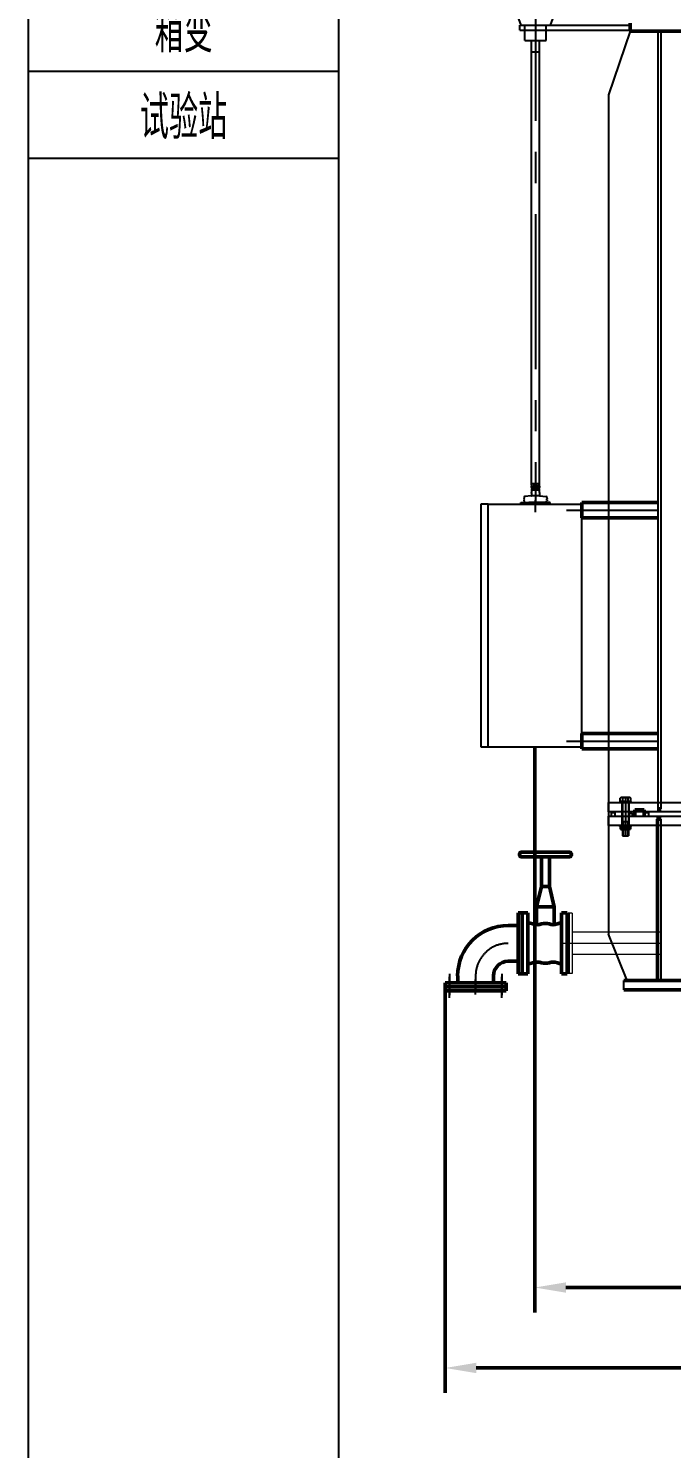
# Model space of a CAD drawing. Header units: millimetres. Extents: x -1000 to 22760, y -400 to 16400.
# Drawn here: x -1000 to 1073, y 7162 to 11739 of the extents above; entities that cross this region are included whole.
import ezdxf
from ezdxf.enums import TextEntityAlignment as Align

# ---------------------------------------------------------------- set-up
doc = ezdxf.new("R2010")
doc.units = ezdxf.units.MM
doc.header["$LTSCALE"] = 400
for name, pattern in [('ACAD_ISO02W100', [15, 12, -3]), ('CENTER', [2, 1.25, -0.25, 0.25, -0.25]), ('DASHED', [0.75, 0.5, -0.25]), ('EB_DASHDOT', [39, 30, -3, 3, -3])]:
    doc.linetypes.add(name, pattern=pattern)
for name, color, linetype, lineweight in [('0粗实线层', 7, 'Continuous', 50), ('1虚线层', 5, 'DASHED', 25), ('2中心线层', 1, 'CENTER', 25), ('4细实线层', 2, 'Continuous', 25), ('5文字层', 6, 'Continuous', 25), ('6标注层', 3, 'Continuous', 25), ('tablist', 3, 'Continuous', 25)]:
    doc.layers.add(name, color=color, linetype=linetype, lineweight=lineweight)
for name, color, linetype in [('1轮廓实线层', 7, 'Continuous'), ('2', 2, 'CENTER'), ('2细线层', 4, 'Continuous'), ('3中心线层', 1, 'CENTER'), ('4虚线层', 6, 'DASHED'), ('5剖面线层', 2, 'Continuous'), ('EbLayer1', 7, 'Continuous'), ('EbLayer2', 1, 'EB_DASHDOT'), ('EbLayer4', 7, 'Continuous'), ('图框层', 7, 'Continuous')]:
    doc.layers.add(name, color=color, linetype=linetype)
doc.styles.add('PC_TEXTSTYLE', font='txt.shx', dxfattribs={"width": 0.67, "bigfont": 'hztxt.shx'})
doc.styles.add('TH_GBDIM', font='txt.shx', dxfattribs={"width": 0.67, "bigfont": 'hztxt.shx'})
doc.dimstyles.new('TH_GBDIM', dxfattribs={"dimscale": 40, "dimtxt": 3.5, "dimasz": 2.5, "dimexe": 2, "dimexo": 0, "dimgap": 1.5, "dimtad": 0, "dimtoh": 1, "dimdec": 1, "dimdsep": 46, "dimtxsty": 'TH_GBDIM', "dimcen": 2.5, "dimclrd": 3, "dimclre": 3, "dimclrt": 6, "dimadec": 0, "dimazin": 2, "dimtfac": 0.714286, "dimtdec": 1, "dimtmove": 0, "dimatfit": 3, "dimfxl": 0, "dimtzin": 0, "dimlwd": -1, "dimlwe": -1, "dimarcsym": 0})
pattern_1 = [(45, (573.861, 9256.547), (-2.245064, 2.245064), [])]
pattern_2 = [(315, (573.861, 9158.6612), (-2.245064, -2.245064), [])]

# ---------------------------------------------------------------- blocks, each defined once
blk = doc.blocks.new('A$C1CDA59FF')
at = {"linetype": 'ByBlock', "lineweight": 0}
for p, q in [((-277.2, 217.4), (-290, 217.4)), ((-290, 217.4), (-290, 22.5)), ((-277.2, 217.4), (-277.2, 22.4)), ((-277.2, 22.4), (-290, 22.4))]:
    blk.add_line(p, q, dxfattribs=at)
blk.add_line((-290, 22.4), (-290, 217.4))
at = {"layer": '1虚线层', "color": 5, "lineweight": 0}
for p, q in [((10, 156), (-148, 156)), ((10, 84), (-126.6, 84))]:
    blk.add_line(p, q, dxfattribs=at)
at = {"layer": '2中心线层', "color": 1, "linetype": 'ACAD_ISO02W100', "lineweight": 0}
blk.add_line((-307.8, 120), (10, 120), dxfattribs=at)
at = {"layer": '4细实线层', "color": 0, "lineweight": 0}
for p, q in [((-148, 156), (-277.2, 156)), ((-126.6, 84), (-277.2, 84))]:
    blk.add_line(p, q, dxfattribs=at)
blk = doc.blocks.new('A$C75FE2F2D')
for p, q in [((-311.5, 695.1), (-178.5, 695.1)), ((-311.5, 695.1), (-311.5, 673.6)), ((-178.5, 695.1), (-178.5, 673.6)), ((-326, 673.6), (-326, 583.6)), ((-326, 673.6), (-311.5, 673.6)), ((-311.5, 673.6), (-311.5, 562.1)), ((-178.5, 673.6), (-178.5, 562.1)), ((-178.5, 673.6), (-164, 673.6)), ((-164, 673.6), (-164, 583.6)), ((-95, 638.6), (-164, 638.6)), ((-164, 618.6), (-164, 638.6)), ((-95, 618.6), (-164, 618.6)), ((-95, 618.6), (-95, 638.6)), ((-326, 583.6), (-311.5, 583.6)), ((-311.5, 562.1), (-292.5, 508.6)), ((-311.5, 560.6), (-178.5, 560.6)), ((-178.5, 562.1), (-197.5, 508.6)), ((-178.5, 583.6), (-164, 583.6)), ((-279, 460.1), (-279, 508.6)), ((-211, 460.1), (-211, 508.6)), ((-279, 460.1), (-211, 460.1)), ((-257.5, -972.4), (-257.5, 460.1)), ((-232.5, -972.4), (-232.5, 460.1)), ((-257.5, 423.6), (-232.5, 423.6)), ((-398, -1035.1), (-421, -1035.1)), ((-421, -1035.1), (-421, -1817.1)), ((-421, -1817.1), (-398, -1817.1))]:
    blk.add_line(p, q)
at = {"color": 0}
blk.add_line((-292.5, 508.6), (-197.5, 508.6), dxfattribs=at)
at = {"layer": '0粗实线层'}
for p, q in [((-96, -1029.1), (150, -1029.1)), ((-96, -1079.1), (-96, -1029.1)), ((-96, -1079.1), (150, -1079.1)), ((-96, -1773.1), (150, -1773.1)), ((-96, -1823.1), (-96, -1773.1)), ((-96, -1823.1), (150, -1823.1))]:
    blk.add_line(p, q, dxfattribs=at)
at = {"layer": '2', "color": 1}
for p, q in [((-145, -1054.1), (-59.1, -1054.1)), ((-145, -1798.1), (-59.1, -1798.1)), ((-145, -1798.1), (-59.1, -1798.1))]:
    blk.add_line(p, q, dxfattribs=at)
at = {"layer": '2中心线层', "color": 1}
blk.add_line((-245, 700.3), (-245, -967.5), dxfattribs=at)
at = {"layer": '2中心线层'}
for p, q in [((-364.5, 628.6), (-87.8, 628.6)), ((-96, -1054.1), (150, -1054.1)), ((-96, -1798.1), (150, -1798.1))]:
    blk.add_line(p, q, dxfattribs=at)
at = {"layer": '4细实线层', "color": 0}
for p, q in [((-398, -1817.1), (-398, -1035.1)), ((-398, -1035.1), (-96, -1035.1)), ((-96, -1817.1), (-96, -1035.1)), ((-398, -1817.1), (-96, -1817.1))]:
    blk.add_line(p, q, dxfattribs=at)
at = {"layer": '6标注层', "color": 0}
for p, q in [((-295, 508.6), (60, 508.6)), ((-295, 492.6), (-295, 508.6)), ((-295, 492.6), (60, 492.6))]:
    blk.add_line(p, q, dxfattribs=at)
at = {"layer": 'EbLayer1'}
for p, q in [((-258.1, -999), (-258.1, -1007.9)), ((-257.2, -985.3), (-232.8, -985.3)), ((-257.1, -988.5), (-232.9, -988.5)), ((-256.6, -967.5), (-233.4, -967.5)), ((-231.9, -999), (-231.9, -1007.9)), ((-292.2, -1029.5), (-258.1, -1029.5)), ((-292.2, -1034.4), (-292.2, -1029.5)), ((-286, -1029.5), (-266, -1029.5)), ((-282.2, -1023.7), (-280.9, -1023.7)), ((-280.9, -1029.5), (-280.9, -1023.7)), ((-258.4, -1007.9), (-279.3, -1010.2)), ((-204, -1029.5), (-266, -1029.5)), ((-258.4, -1007.9), (-258.1, -1007.9)), ((-231.9, -1007.9), (-231.6, -1007.9)), ((-231.6, -1007.9), (-210.7, -1010.2)), ((-207.8, -1023.7), (-209.1, -1023.7)), ((-209.1, -1029.5), (-209.1, -1023.7)), ((-197.8, -1029.5), (-209, -1029.5)), ((-197.8, -1034.4), (-197.8, -1029.5))]:
    blk.add_line(p, q, dxfattribs=at)
blk.add_circle((-245, -978), 6.3, dxfattribs=at)
for centre, radius, start, end in [((-257.1, -986.9), 1.57, 270, 268.2068), ((-291.2, -990.6), 34.1, 345.75, 3.5281), ((-214.8, -978), 43.1, 165.883, 189.8658), ((-232.9, -986.9), 1.57, 271.7462, 270), ((-275.2, -978), 43, 350.1696, 14.117), ((-198.8, -990.6), 34.1, 176.4719, 194.25), ((-280.5, -1017), 1.57, 178.9979, 243.6037), ((-280.5, -1020.8), 1.58, 114.4059, 179.0001), ((-281.4, -1018.9), 0.525, 294.4054, 63.5941), ((-208.6, -1018.9), 0.525, 116.4059, 245.5946), ((-209.5, -1017), 1.57, 296.3963, 1.0021), ((-209.5, -1020.8), 1.58, 0.9999, 65.5941)]:
    blk.add_arc(centre, radius, start, end, dxfattribs=at)
at = {"layer": 'EbLayer2', "linetype": 'EB_DASHDOT'}
for p, q in [((-260.8, -978), (-229.2, -978)), ((-245, -964.3), (-245, -1016.8)), ((-245, -1002.1), (-245, -1035.1)), ((-245, -1008.1), (-245, -1033.6)), ((-245, -1010.8), (-245, -1033.5)), ((-245, -1020.3), (-245, -1025)), ((-245, -1059.9), (-245, -1022.1))]:
    blk.add_line(p, q, dxfattribs=at)
at = {"layer": 'EbLayer4'}
for p, q in [((-282.1, -1020.8), (-282.2, -1023.7)), ((-282, -1013.1), (-282.1, -1017)), ((-231.9, -1007.9), (-258.1, -1007.9)), ((-208, -1013.1), (-207.9, -1017)), ((-207.9, -1020.8), (-207.8, -1023.7))]:
    blk.add_line(p, q, dxfattribs=at)
for centre, start, end in [((-279, -1013.2), 96.2825, 179), ((-211, -1013.2), 1, 83.7175)]:
    blk.add_arc(centre, 3, start, end, dxfattribs=at)
blk = doc.blocks.new('A$C691A36B3')
at = {"layer": '0粗实线层'}
for p, q in [((-146.3, 294), (6.3, 294)), ((-146.3, 278.5), (6.3, 278.5)), ((-82.8, 278.5), (-82.8, 183.4)), ((-57.2, 278.5), (-57.2, 183.4)), ((-82.8, 183.4), (-98.7, 118.2)), ((-82.8, 183.4), (-57.2, 183.4)), ((-57.2, 183.4), (-41.3, 118.2)), ((-157.6, -98), (-157.6, 98)), ((-145, 98), (-157.6, 98)), ((-145, -98), (-145, 98)), ((-145, 98), (-127.2, 98)), ((-145, -98), (-145, 98)), ((-127.2, -98), (-127.2, 98)), ((-98.7, 118.2), (-98.7, 60.4)), ((-98.7, 118.2), (-41.3, 118.2)), ((-41.3, 118.2), (-41.3, 60.4)), ((-17.8, -98), (-17.8, 98)), ((-17.8, 98), (0, 98)), ((0, -98), (0, 98)), ((-157.6, 57.8), (-190, 57.8)), ((-157.6, -57.7), (-190, -57.7)), ((-197, -127.4), (-393, -127.4)), ((-393, -140), (-393, -127.4)), ((-352.7, -127.4), (-352.7, -105)), ((-237.2, -127.4), (-237.2, -105)), ((-197, -140), (-197, -127.4)), ((-145, -98), (-157.6, -98)), ((-127.2, -98), (-145, -98)), ((0, -98), (-17.8, -98)), ((-197, -140), (-393, -140)), ((-393, -140), (-393, -152.6)), ((-197, -152.6), (-393, -152.6)), ((-197, -140), (-197, -152.6))]:
    blk.add_line(p, q, dxfattribs=at)
for centre, radius, start, end in [((-146.3, 286.3), 7.74, 90, 270), ((6.3, 286.3), 7.74, 270, 90), ((-190, -105), 162.8, 90, 180), ((-190, -105), 47.3, 90, 180)]:
    blk.add_arc(centre, radius, start, end, dxfattribs=at)
for points, knots in [([(-127.2, 66.4), (-116.3, 64.8), (-97.4, 55.5), (-78.3, 64.6), (-70, 64.1)], [0, 0, 0, 0, 33.020725, 58.090499, 58.090499, 58.090499, 58.090499]), ([(-17.8, 66.4), (-27.1, 65.1), (-44.1, 55.5), (-61.7, 64.6), (-70, 64.1)], [0, 0, 0, 0, 28.125671, 53.195445, 53.195445, 53.195445, 53.195445]), ([(-127.2, -66.4), (-116.3, -64.8), (-97.4, -55.5), (-78.3, -64.6), (-70, -64.1)], [0, 0, 0, 0, 33.020725, 58.090499, 58.090499, 58.090499, 58.090499]), ([(-17.8, -66.4), (-27.1, -65.1), (-44.1, -55.5), (-61.7, -64.6), (-70, -64.1)], [0, 0, 0, 0, 28.125671, 53.195445, 53.195445, 53.195445, 53.195445])]:
    blk.add_open_spline(points, degree=3, knots=knots, dxfattribs=at)
at = {"layer": '2中心线层'}
for p, q in [((-379, -98), (-379, -167.1)), ((-379, -175.1), (-379, -108.2)), ((-295, -105), (-295, -150.4)), ((-295, -164.7), (-295, -116.6)), ((-211, -98), (-211, -167.1)), ((-211, -175.1), (-211, -108.2))]:
    blk.add_line(p, q, dxfattribs=at)
blk.add_arc((-190, -105), 105, 90, 180, dxfattribs=at)
blk = doc.blocks.new('*D211')
at = {"layer": '0粗实线层', "color": 3}
for p, q in [((632, 9423.4), (632, 7601.5)), ((3949, 8817.2), (3949, 7601.5)), ((732, 7681.5), (2122.7, 7681.5)), ((3849, 7681.5), (2458.4, 7681.5))]:
    blk.add_line(p, q, dxfattribs=at)
for points in [[(732, 7698.2), (732, 7664.8), (632, 7681.5)], [(3849, 7698.2), (3849, 7664.8), (3949, 7681.5)]]:
    blk.add_solid(points, dxfattribs=at)
at = {"layer": 'Defpoints', "color": 0}
for p in [(632, 9423.4), (3949, 8817.2), (3949, 7681.5)]:
    blk.add_point(p, dxfattribs=at)
at = {"layer": '0粗实线层', "color": 6, "insert": (2290.5, 7681.5), "char_height": 140, "attachment_point": 5, "style": 'TH_GBDIM'}
blk.add_mtext('3317', dxfattribs=at)
blk = doc.blocks.new('*D212')
at = {"layer": '0粗实线层', "color": 3}
for p, q in [((7808, 13841.6), (7808, 7342.3)), ((20557.9, 12055.6), (21920.6, 12055.6)), ((21840.6, 11955.6), (21840.6, 10522.6)), ((21840.6, 8740.7), (21840.6, 10173.6)), ((343, 8644.3), (343, 7342.3)), ((19489.9, 8640.7), (21920.6, 8640.7)), ((443, 7422.3), (3812.1, 7422.3)), ((7708, 7422.3), (4179.9, 7422.3))]:
    blk.add_line(p, q, dxfattribs=at)
for points in [[(21823.9, 11955.6), (21857.2, 11955.6), (21840.6, 12055.6)], [(21823.9, 8740.7), (21857.2, 8740.7), (21840.6, 8640.7)], [(443, 7439), (443, 7405.6), (343, 7422.3)], [(7708, 7439), (7708, 7405.6), (7808, 7422.3)]]:
    blk.add_solid(points, dxfattribs=at)
at = {"layer": 'Defpoints', "color": 0}
for p in [(7808, 13841.6), (20557.9, 12055.6), (343, 8644.3), (19489.9, 8640.7), (21840.6, 8640.7), (7808, 7422.3)]:
    blk.add_point(p, dxfattribs=at)
at = {"layer": '0粗实线层', "color": 6, "insert": (21840.6, 10348.1), "char_height": 140, "attachment_point": 5, "rotation": 90, "style": 'TH_GBDIM'}
blk.add_mtext('3415', dxfattribs=at)
at = {"layer": '0粗实线层', "color": 6, "insert": (3996, 7422.3), "char_height": 140, "attachment_point": 5, "style": 'TH_GBDIM'}
blk.add_mtext('7465', dxfattribs=at)
blk = doc.blocks.new('PC_TYDH_BLOCK')
at = {"layer": 'tablist'}
for p, q in [((0, -110), (-25, -110)), ((0, -117), (-25, -117))]:
    blk.add_line(p, q, dxfattribs=at)
at = {"layer": '5文字层', "style": 'PC_TEXTSTYLE', "width": 0.67}
for s, p in [('箱变', (-12.5, -106.5)), ('试验站', (-12.5, -113.5))]:
    blk.add_text(s, height=3.5, dxfattribs=at).set_placement(p, align=Align.MIDDLE)
at = {"layer": '5文字层', "style": 'PC_TEXTSTYLE', "width": 1.815486}
blk.add_attdef('图样代号', text='', height=7, rotation=180, dxfattribs=at).set_placement((58.24, -2.4), (2.35, -2.4), align=Align.FIT)

msp = doc.modelspace()

# ---------------------------------------------------------------- hatches: boundary and pattern name
at = {"layer": '5剖面线层'}
h = msp.add_hatch(dxfattribs=at)
h.set_pattern_fill('ANSI31', color=256, style=0)
h.set_pattern_definition(pattern_1)
h.paths.add_polyline_path([(913.544, 9247.589), (906.294, 9247.589), (905.544, 9246.839), (905.544, 9244.589), (913.544, 9244.589)])
h = msp.add_hatch(dxfattribs=at)
h.set_pattern_fill('ANSI31', color=256, style=0)
h.set_pattern_definition(pattern_1)
h.paths.add_polyline_path([(942.544, 9246.839), (941.794, 9247.589), (934.544, 9247.589), (934.544, 9244.589), (942.544, 9244.589)])
h = msp.add_hatch(dxfattribs=at)
h.set_pattern_fill('ANSI31', color=256, style=0)
h.set_pattern_definition(pattern_2)
h.paths.add_polyline_path([(913.544, 9167.619), (906.294, 9167.619), (905.544, 9168.369), (905.544, 9170.619), (913.544, 9170.619)])
h = msp.add_hatch(dxfattribs=at)
h.set_pattern_fill('ANSI31', color=256, style=0)
h.set_pattern_definition(pattern_2)
h.paths.add_polyline_path([(942.544, 9168.369), (941.794, 9167.619), (934.544, 9167.619), (934.544, 9170.619), (942.544, 9170.619)])

# ---------------------------------------------------------------- linework, layer by layer
for p, q in [((939.031, 11730.658), (869.033, 11524.604)), ((1029.044, 9214.62), (1029.035, 11730.658)), ((869.033, 11524.604), (869.044, 8820.663)), ((906.294, 9247.589), (905.544, 9246.839)), ((905.544, 9246.839), (905.544, 9244.589)), ((913.544, 9247.589), (906.294, 9247.589)), ((913.544, 9244.589), (913.544, 9247.589)), ((934.544, 9247.589), (934.544, 9244.589)), ((941.794, 9247.589), (934.544, 9247.589)), ((942.544, 9246.839), (941.794, 9247.589)), ((942.544, 9244.589), (942.544, 9246.839)), ((869.042, 9244.589), (6419.035, 9244.607)), ((869.042, 9214.619), (869.042, 9244.589)), ((6419.035, 9214.619), (869.042, 9214.638)), ((869.042, 9170.619), (869.042, 9200.619)), ((869.042, 9200.619), (6419.035, 9200.619)), ((879.034, 9212.619), (891.034, 9212.619)), ((879.034, 9200.619), (879.034, 9212.619)), ((891.034, 9200.619), (891.034, 9212.619)), ((905.544, 9244.589), (913.544, 9244.589)), ((934.544, 9244.589), (942.544, 9244.589)), ((937.034, 9210.619), (947.034, 9210.619)), ((937.034, 9200.619), (937.034, 9210.619)), ((947.034, 9200.619), (947.034, 9210.619)), ((987.034, 9212.619), (999.034, 9212.619)), ((987.034, 9200.619), (987.034, 9212.619)), ((999.034, 9200.619), (999.034, 9212.619)), ((1027.034, 9170.619), (1027.034, 9200.619)), ((6419.035, 9170.619), (869.042, 9170.619)), ((905.544, 9170.619), (913.544, 9170.619)), ((905.544, 9168.369), (905.544, 9170.619)), ((906.294, 9167.619), (905.544, 9168.369)), ((913.544, 9167.619), (906.294, 9167.619)), ((907.569, 9158.369), (907.569, 9166.869)), ((911.688, 9167.619), (936.4, 9167.619)), ((936.4, 9157.619), (911.688, 9157.619)), ((913.544, 9170.619), (913.544, 9167.619)), ((915.807, 9166.869), (915.807, 9158.369)), ((932.282, 9166.869), (932.282, 9158.369)), ((934.544, 9170.619), (942.544, 9170.619)), ((934.544, 9167.619), (934.544, 9170.619)), ((941.794, 9167.619), (934.544, 9167.619)), ((939.144, 9166.619), (939.144, 9164.119)), ((940.519, 9166.869), (940.519, 9158.369)), ((942.544, 9168.369), (941.794, 9167.619)), ((942.544, 9170.619), (942.544, 9168.369)), ((929.045, 8670.692), (869.045, 8820.692)), ((919.045, 8640.662), (919.045, 8670.696)), ((919.045, 8640.665), (919.045, 8670.665))]:
    msp.add_line(p, q)
at = {"color": 6}
for p, q in [((1039.042, 9224.62), (1039.035, 11730.658)), ((1039.044, 8670.662), (1039.042, 9190.619))]:
    msp.add_line(p, q, dxfattribs=at)
at = {"color": 5}
for p, q in [((912.044, 9246.589), (912.044, 9168.619)), ((936.044, 9168.619), (936.044, 9246.589))]:
    msp.add_line(p, q, dxfattribs=at)
at = {"color": 1}
msp.add_line((924.044, 9263.267), (924.044, 9244.558), dxfattribs=at)
for centre, radius, start, end in [((911.688, 9155.935), 11.684, 69.359704, 110.640296), ((911.688, 9169.304), 11.684, 249.359704, 290.640296), ((924.044, 9122.007), 45.613, 79.595464, 100.404536), ((924.044, 9203.232), 45.613, 259.595464, 280.404536), ((936.4, 9155.935), 11.684, 69.359704, 110.640296), ((936.4, 9169.304), 11.684, 249.359704, 290.640296)]:
    msp.add_arc(centre, radius, start, end)
at = {"layer": '0粗实线层'}
for p, q in [((939.031, 11730.658), (939.031, 11755.628)), ((939.031, 11730.658), (6349.044, 11730.658)), ((984.034, 9220.651), (954.034, 9220.651)), ((954.034, 9220.651), (954.034, 9200.651)), ((984.034, 9200.651), (984.034, 9220.651)), ((1027.042, 9190.619), (1027.042, 8670.662)), ((6369.035, 8670.662), (919.045, 8670.662)), ((6369.035, 8640.662), (919.045, 8640.662))]:
    msp.add_line(p, q, dxfattribs=at)
at = {"layer": '0粗实线层', "color": 4}
for p, q in [((1029.042, 9224.62), (1039.042, 9224.62)), ((1027.042, 9190.619), (1039.042, 9190.619))]:
    msp.add_line(p, q, dxfattribs=at)
at = {"layer": '1轮廓实线层'}
for p, q in [((906.294, 9247.589), (905.544, 9246.839)), ((905.544, 9246.839), (905.544, 9244.589)), ((924.044, 9247.589), (906.294, 9247.589)), ((907.279, 9247.589), (907.279, 9258.214)), ((907.279, 9247.589), (940.809, 9247.589)), ((924.044, 9260.089), (911.47, 9260.089)), ((913.544, 9247.589), (913.544, 9244.589)), ((914.044, 9246.589), (914.044, 9137.619)), ((915.662, 9247.589), (915.662, 9258.214)), ((936.618, 9260.089), (924.044, 9260.089)), ((924.044, 9247.589), (941.794, 9247.589)), ((932.427, 9247.589), (932.427, 9258.214)), ((934.044, 9246.589), (934.044, 9137.619)), ((934.544, 9247.589), (934.544, 9244.589)), ((940.809, 9247.589), (940.809, 9258.214)), ((941.794, 9247.589), (942.544, 9246.839)), ((942.544, 9246.839), (942.544, 9244.589)), ((905.544, 9244.589), (924.044, 9244.589)), ((905.544, 9170.619), (924.044, 9170.619)), ((905.544, 9168.369), (905.544, 9170.619)), ((906.294, 9167.619), (905.544, 9168.369)), ((924.044, 9167.619), (906.294, 9167.619)), ((908.944, 9166.619), (908.944, 9161.619)), ((924.044, 9166.619), (908.944, 9166.619)), ((908.944, 9161.619), (922.796, 9161.619)), ((913.544, 9167.619), (913.544, 9170.619)), ((914.044, 9183.619), (934.044, 9183.619)), ((922.796, 9161.619), (921.456, 9166.619)), ((939.144, 9161.619), (922.796, 9161.619)), ((942.544, 9170.619), (924.044, 9170.619)), ((924.044, 9167.619), (941.794, 9167.619)), ((924.044, 9166.619), (925.384, 9161.619)), ((924.044, 9166.619), (939.144, 9166.619)), ((934.544, 9167.619), (934.544, 9170.619)), ((939.144, 9166.619), (939.144, 9161.619)), ((941.794, 9167.619), (942.544, 9168.369)), ((942.544, 9168.369), (942.544, 9170.619)), ((914.044, 9137.619), (934.044, 9137.619))]:
    msp.add_line(p, q, dxfattribs=at)
for centre, radius, start, end in [((911.47, 9254.467), 5.622, 41.79628, 138.20372), ((924.044, 9240.414), 19.675, 64.783215, 115.216785), ((936.618, 9254.467), 5.622, 41.79628, 138.20372)]:
    msp.add_arc(centre, radius, start, end, dxfattribs=at)
at = {"layer": '2细线层'}
for p, q in [((916.044, 9183.619), (916.044, 9137.619)), ((932.044, 9183.619), (932.044, 9137.619))]:
    msp.add_line(p, q, dxfattribs=at)
at = {"layer": '3中心线层'}
for p, q in [((924.044, 9251.705), (924.044, 9137.619)), ((924.044, 9165.534), (924.044, 9172.431)), ((924.044, 9168.716), (924.044, 9159.524)), ((924.044, 9167.619), (924.044, 9157.619))]:
    msp.add_line(p, q, dxfattribs=at)
at = {"layer": '4虚线层'}
for p, q in [((913.944, 9166.619), (913.944, 9161.619)), ((934.144, 9166.619), (934.144, 9161.619))]:
    msp.add_line(p, q, dxfattribs=at)
at = {"layer": 'tablist'}
msp.add_line((-1000, -400), (-1000, 16400), dxfattribs=at)
at = {"layer": '图框层'}
msp.add_line((0, 0), (0, 16000), dxfattribs=at)

# ---------------------------------------------------------------- block references
msp.add_blockref('A$C75FE2F2D', (879.034, 11240.487))
at = {"layer": '0粗实线层'}
for name, p in [('A$C691A36B3', (736.044, 8790.608)), ('A$C1CDA59FF', (1029.044, 8670.665))]:
    msp.add_blockref(name, p, dxfattribs=at)
at = {"layer": '图框层', "xscale": 40, "yscale": 40, "zscale": 40}
msp.add_blockref('PC_TYDH_BLOCK', (0, 16000), dxfattribs=at)

# ---------------------------------------------------------------- dimensions: what is measured, and where the dimension line sits
at = {"layer": '0粗实线层'}
dim = msp.add_linear_dim(base=(7808.013, 7422.288), p1=(343.044, 8644.308), p2=(7808.013, 13841.626), dimstyle='TH_GBDIM', dxfattribs=at)
dim.commit()
dim.dimension.update_dxf_attribs({"geometry": '*D212', "text_midpoint": (3996.021, 7422.288), "dimtype": 160})
dim = msp.add_linear_dim(base=(21840.562, 8640.662), p1=(20557.94, 12055.587), p2=(19489.938, 8640.662), angle=90, dimstyle='TH_GBDIM', override={"dimdec": 0}, dxfattribs=at)
dim.commit()
dim.dimension.update_dxf_attribs({"geometry": '*D212', "text_midpoint": (21840.562, 10348.125), "dimtype": 160})
dim = msp.add_linear_dim(base=(3949.044, 7681.488), p1=(632.033, 9423.388), p2=(3949.044, 8817.25), dimstyle='TH_GBDIM', dxfattribs=at)
dim.commit()
dim.dimension.update_dxf_attribs({"geometry": '*D211', "text_midpoint": (2290.539, 7681.488)})

doc.saveas('drawing.dxf')
